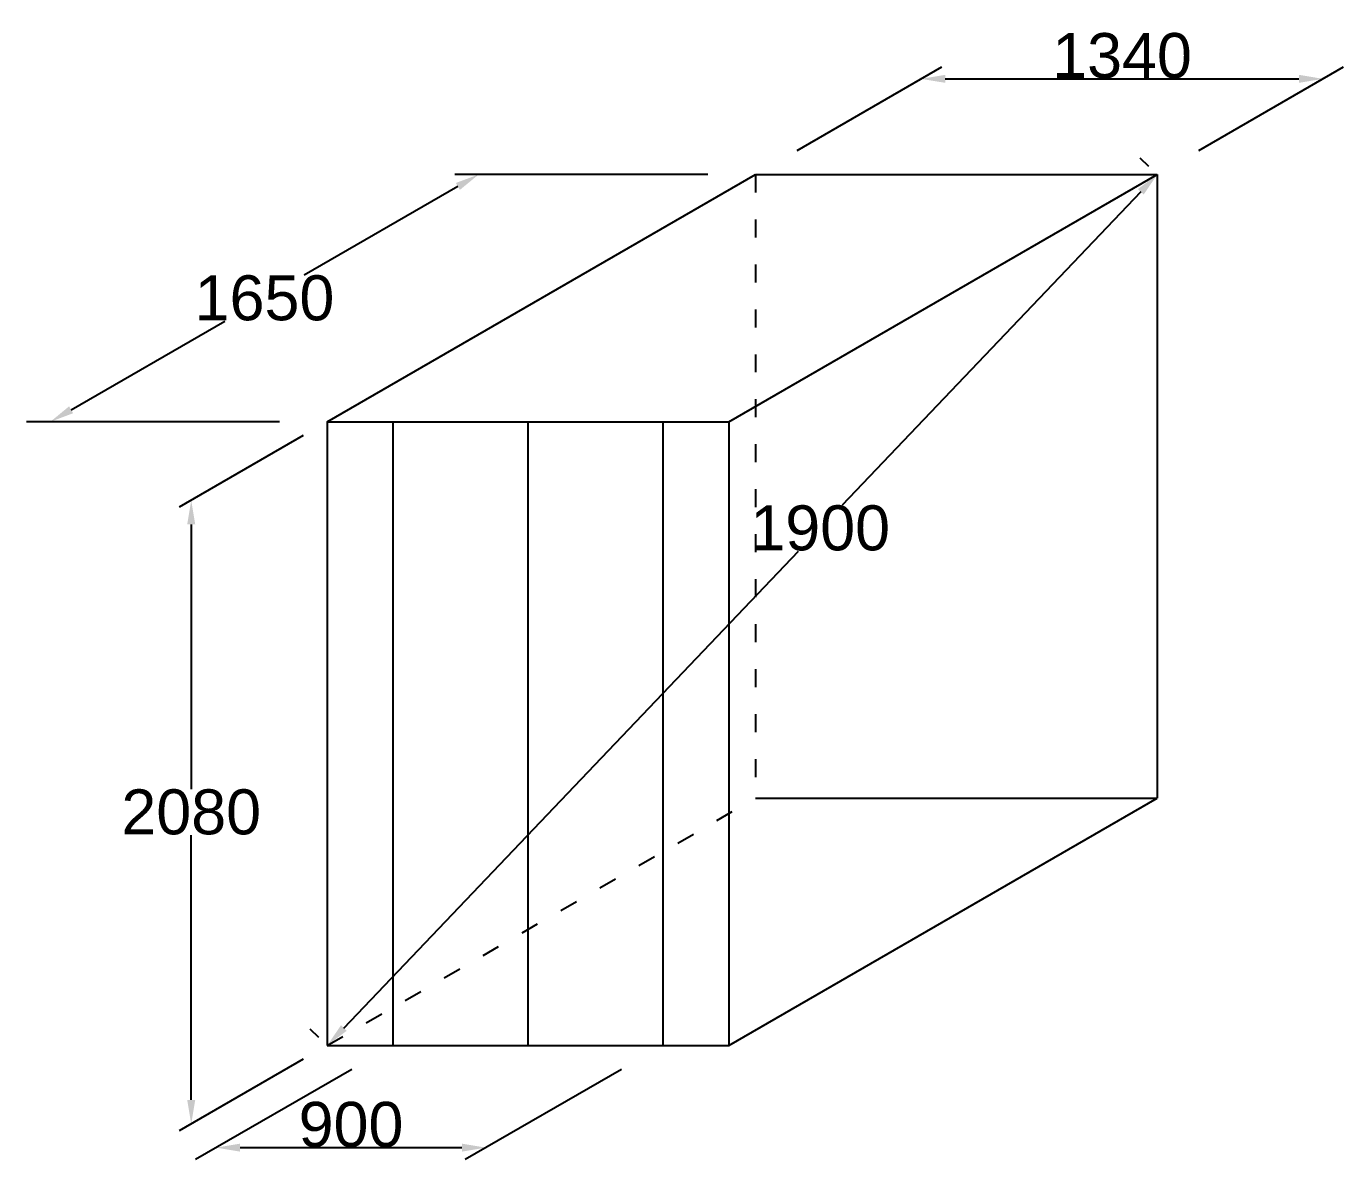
# Model space of a CAD drawing. Header units: inches. Extents: x -138455 to 599497, y -747149 to 13167.
# Drawn here: x 148072 to 152467, y -171529 to -167749 of the extents above; entities that cross this region are included whole.
import ezdxf

# ---------------------------------------------------------------- set-up
doc = ezdxf.new("R2010")
doc.units = ezdxf.units.IN
doc.header["$MEASUREMENT"] = 0
doc.header["$PDMODE"] = 35
doc.header["$PDSIZE"] = -3
doc.linetypes.add('ACAD_ISO03W100', pattern=[30, 12, -18])
doc.styles.get("Standard").update_dxf_attribs({"font": 'arial.ttf'})
doc.dimstyles.get("Standard").update_dxf_attribs({"dimtxt": 80, "dimasz": 70, "dimexe": 40, "dimexo": 80, "dimgap": 0, "dimtad": 1, "dimtih": 1, "dimtoh": 1, "dimdec": 0, "dimzin": 0, "dimdsep": 46, "dimtxsty": 'Standard', "dimcen": 0.09, "dimadec": 0, "dimazin": 0, "dimtfac": 1, "dimtdec": 0, "dimtofl": 0, "dimtmove": 0, "dimatfit": 3, "dimfxl": 0, "dimtolj": 1, "dimtzin": 0, "dimarcsym": 0})

# ---------------------------------------------------------------- blocks, each defined once
blk = doc.blocks.new('*D313')
at = {"color": 0, "lineweight": -2, "transparency": 16777216}
for p, q in [((150345.4, -168243.3), (149501.4, -168243.3)), ((149512.1, -168283.3), (148999.6, -168579.2)), ((148221.7, -169028.3), (148734.3, -168732.4)), ((148916.5, -169068.3), (148072.5, -169068.3))]:
    blk.add_line(p, q, dxfattribs=at)
at = {"color": 0, "transparency": 16777216}
for points in [[(149505.4, -168271.7), (149518.8, -168294.8), (149581.4, -168243.3)], [(148215.1, -169016.7), (148228.4, -169039.8), (148152.5, -169068.3)]]:
    blk.add_solid(points, dxfattribs=at)
at = {"layer": 'Defpoints', "color": 0, "transparency": 16777216}
for p in [(149581.4, -168243.3), (150505.4, -168243.3), (149076.5, -169068.3)]:
    blk.add_point(p, dxfattribs=at)
at = {"color": 0, "transparency": 16777216, "insert": (148866.9, -168655.8), "char_height": 150, "attachment_point": 5}
blk.add_mtext('\\A1;1650', dxfattribs=at)
blk = doc.blocks.new('*D314')
at = {"color": 0, "lineweight": -2, "transparency": 16777216}
for p, q in [((150644, -168163.3), (151127.1, -167884.4)), ((151984, -168163.3), (152467.1, -167884.4)), ((151137.8, -167924.4), (152317.8, -167924.4))]:
    blk.add_line(p, q, dxfattribs=at)
at = {"color": 0, "transparency": 16777216}
for points in [[(151137.8, -167911), (151137.8, -167937.7), (151057.8, -167924.4)], [(152317.8, -167911), (152317.8, -167937.7), (152397.8, -167924.4)]]:
    blk.add_solid(points, dxfattribs=at)
at = {"layer": 'Defpoints', "color": 0, "transparency": 16777216}
for p in [(152397.8, -167924.4), (150505.4, -168243.3), (151845.4, -168243.3)]:
    blk.add_point(p, dxfattribs=at)
at = {"color": 0, "transparency": 16777216, "insert": (151727.8, -167847.7), "char_height": 150, "attachment_point": 5}
blk.add_mtext('\\A1;1340', dxfattribs=at)
blk = doc.blocks.new('*D315')
at = {"color": 0, "lineweight": -2, "transparency": 16777216}
for p, q in [((148996.5, -169114.5), (148582.5, -169353.5)), ((148622.5, -169410.4), (148622.5, -170293.8)), ((148622.5, -171330.4), (148622.5, -170447)), ((148996.5, -171194.5), (148582.5, -171433.5))]:
    blk.add_line(p, q, dxfattribs=at)
at = {"color": 0, "transparency": 16777216}
for points in [[(148609.2, -169410.4), (148635.8, -169410.4), (148622.5, -169330.4)], [(148609.2, -171330.4), (148635.8, -171330.4), (148622.5, -171410.4)]]:
    blk.add_solid(points, dxfattribs=at)
at = {"layer": 'Defpoints', "color": 0, "transparency": 16777216}
for p in [(149076.5, -169068.3), (149076.5, -171148.3), (148622.5, -171410.4)]:
    blk.add_point(p, dxfattribs=at)
at = {"color": 0, "transparency": 16777216, "insert": (148622.5, -170370.4), "char_height": 150, "attachment_point": 5}
blk.add_mtext('\\A1;2080', dxfattribs=at)
blk = doc.blocks.new('*D316')
at = {"color": 0, "lineweight": -2, "transparency": 16777216}
for p, q in [((149157.9, -171228.3), (148636.4, -171529.4)), ((150057.9, -171228.3), (149536.4, -171529.4)), ((148785.6, -171489.4), (149525.6, -171489.4))]:
    blk.add_line(p, q, dxfattribs=at)
at = {"color": 0, "transparency": 16777216}
for points in [[(148785.6, -171476.1), (148785.6, -171502.7), (148705.6, -171489.4)], [(149525.6, -171476.1), (149525.6, -171502.7), (149605.6, -171489.4)]]:
    blk.add_solid(points, dxfattribs=at)
at = {"layer": 'Defpoints', "color": 0, "transparency": 16777216}
for p in [(149296.5, -171148.3), (150196.5, -171148.3), (149605.6, -171489.4)]:
    blk.add_point(p, dxfattribs=at)
at = {"color": 0, "transparency": 16777216, "insert": (149155.6, -171412.8), "char_height": 150, "attachment_point": 5}
blk.add_mtext('\\A1;900', dxfattribs=at)
blk = doc.blocks.new('*D317')
at = {"color": 0, "lineweight": -2, "transparency": 16777216}
for p, q in [((151787.5, -168188.1), (151816.5, -168215.7)), ((151790.3, -168301.2), (150793.8, -169346.5)), ((149131.7, -171090.4), (150647.9, -169499.7)), ((149018.6, -171093.1), (149047.6, -171120.7))]:
    blk.add_line(p, q, dxfattribs=at)
at = {"color": 0, "transparency": 16777216}
for points in [[(151780.6, -168292), (151799.9, -168310.4), (151845.4, -168243.3)], [(149122.1, -171081.2), (149141.4, -171099.6), (149076.5, -171148.3)]]:
    blk.add_solid(points, dxfattribs=at)
at = {"layer": 'Defpoints', "color": 0, "transparency": 16777216}
for p in [(151845.4, -168243.3), (149076.5, -171148.3), (149076.5, -171148.3)]:
    blk.add_point(p, dxfattribs=at)
at = {"color": 0, "transparency": 16777216, "insert": (150720.8, -169423.1), "char_height": 150, "attachment_point": 5}
blk.add_mtext('\\A1;1900', dxfattribs=at)

msp = doc.modelspace()

# ---------------------------------------------------------------- linework, layer by layer
for p, q in [((149076.5, -169068.3), (150505.4, -168243.3)), ((150416.5, -169068.3), (151845.4, -168243.3)), ((150505.4, -168243.3), (151845.4, -168243.3)), ((151845.4, -168243.3), (151845.4, -170323.3)), ((149076.5, -169068.3), (150416.5, -169068.3)), ((149076.5, -169068.3), (149076.5, -171148.3)), ((149296.5, -171148.3), (149296.5, -169068.3)), ((149746.5, -171148.3), (149746.5, -169068.3)), ((150196.5, -171148.3), (150196.5, -169068.3)), ((150416.5, -169068.3), (150416.5, -171148.3)), ((150416.5, -171148.3), (151845.4, -170323.3)), ((150505.4, -170323.3), (151845.4, -170323.3)), ((149076.5, -171148.3), (150416.5, -171148.3))]:
    msp.add_line(p, q)
at = {"linetype": 'ACAD_ISO03W100', "ltscale": 5}
for p in [(150505.4, -168243.3), (149076.5, -171148.3)]:
    msp.add_line(p, (150505.4, -170323.3), dxfattribs=at)

# ---------------------------------------------------------------- dimensions: what is measured, and where the dimension line sits
for p1, p2, distance, picture, middle in [((150505.4, -168243.3), (151845.4, -168243.3), 318.9, '*D314', (151727.8, -167847.7)), ((149076.5, -169068.3), (150505.4, -168243.3), 462, '*D313', (148866.9, -168655.8)), ((149076.5, -169068.3), (149076.5, -171148.3), -454, '*D315', (148622.5, -170370.4)), ((149296.5, -171148.3), (150196.5, -171148.3), -341.1, '*D316', (149155.6, -171412.8))]:
    dim = msp.add_aligned_dim(p1=p1, p2=p2, distance=distance, dimstyle='Standard', override={"dimtxt": 150, "dimasz": 80})
    dim.commit()
    dim.dimension.update_dxf_attribs({"geometry": picture, "text_midpoint": middle})
dim = msp.add_linear_dim(base=(149076.5, -171148.3), p1=(151845.4, -168243.3), p2=(149076.5, -171148.3), angle=226.3737, text='1900', dimstyle='Standard', override={"dimtxt": 150, "dimasz": 80})
dim.commit()
dim.dimension.update_dxf_attribs({"geometry": '*D317', "text_midpoint": (150720.8, -169423.1), "dimtype": 161})

doc.saveas('drawing.dxf')
